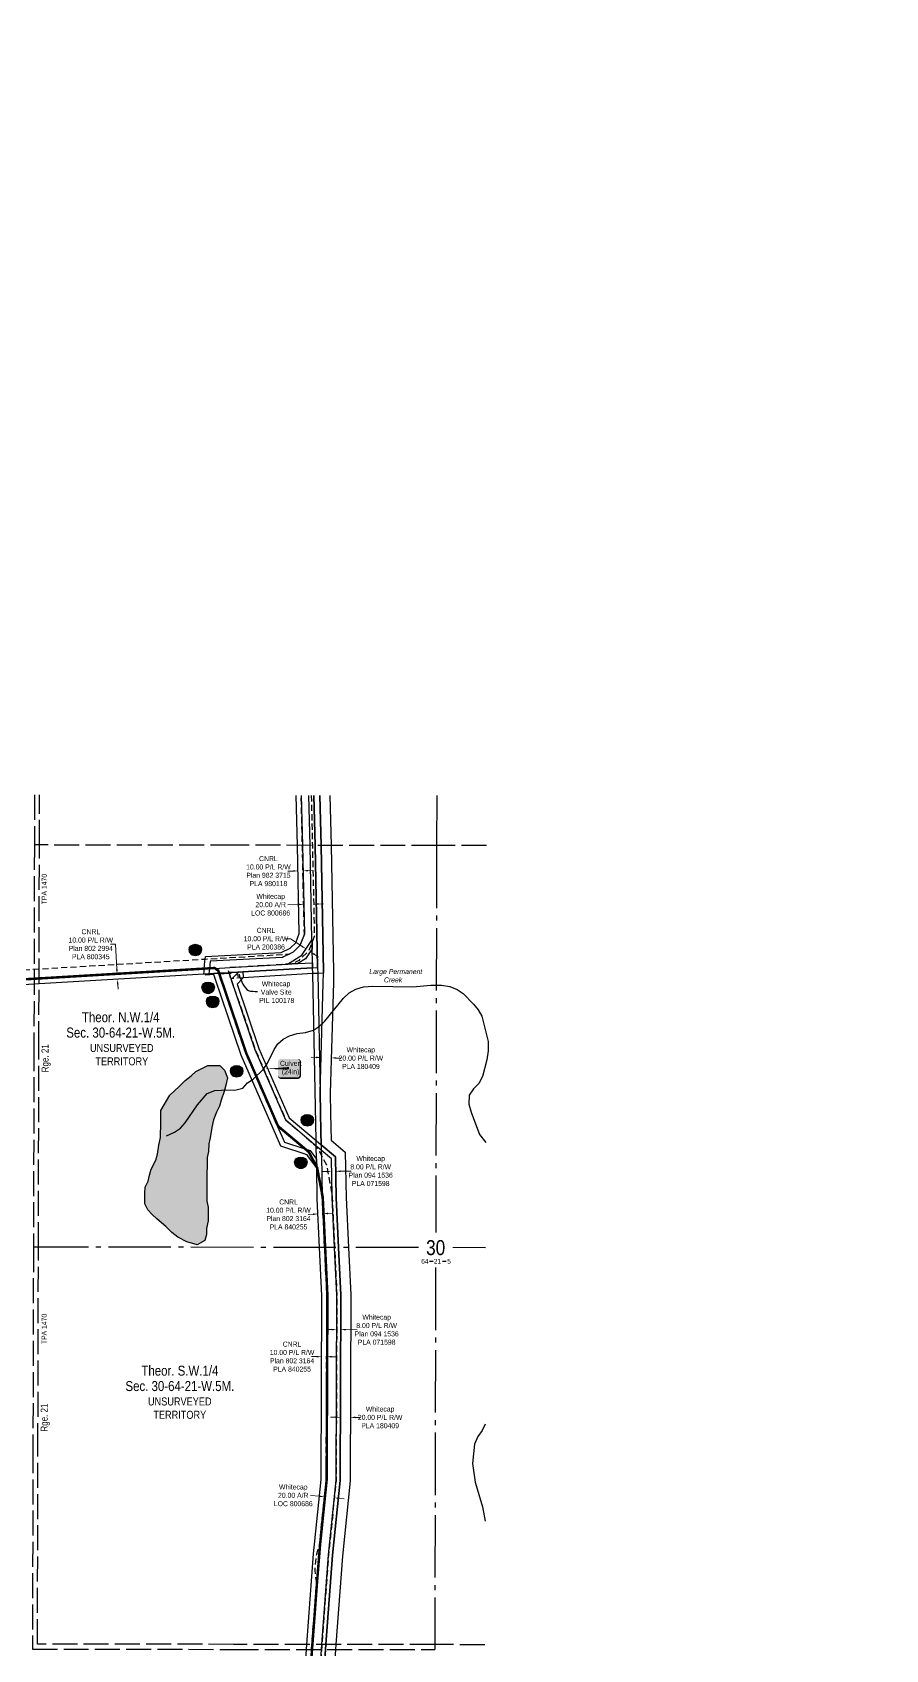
# Model space of a CAD drawing. Extents: x 479172 to 490274, y 6044075 to 6051612.
# Drawn here: x 488565 to 490272, y 6045830 to 6049065 of the extents above; entities that cross this region are included whole.
import ezdxf
from ezdxf.enums import TextEntityAlignment as Align

# ---------------------------------------------------------------- set-up
doc = ezdxf.new("R2010")
doc.units = 0
doc.header["$LTSCALE"] = 5
doc.header["$PDSIZE"] = 0.5
for name, pattern in [('foc-ACCESSROAD', [3.75, 2.5, -1.25]), ('foc-QUARTERLINE', [33, 25, -3, 2, -3]), ('foc-UNSURVEYED', [12.5, 10, -2.5])]:
    doc.linetypes.add(name, pattern=pattern)
doc.layers.get('Defpoints').update_dxf_attribs({"color": 9})
for name, color, linetype in [('10', 1, 'Continuous'), ('9', 3, 'Continuous'), ('C-AR', 13, 'foc-ACCESSROAD'), ('C-RW', 13, 'Continuous'), ('C-SYMBOL', 7, 'Continuous'), ('C-WS', 13, 'foc-ACCESSROAD'), ('D-TXT', 6, 'Continuous'), ('F-RW', 190, 'Continuous'), ('L-QSEC', 8, 'foc-QUARTERLINE'), ('L-SECLBL', 7, 'Continuous'), ('L-UNS-T', 3, 'Continuous'), ('L-USEC', 7, 'foc-UNSURVEYED'), ('P-CROSSINGS', 250, 'Continuous'), ('P-PROPOSED', 10, 'Continuous'), ('T-CREEK', 160, 'Continuous'), ('T-WATER', 160, 'Continuous'), ('T-WATER-H', 133, 'Continuous'), ('T-WATER-T', 170, 'Continuous')]:
    doc.layers.add(name, color=color, linetype=linetype)
for name, color, linetype, lineweight in [('AS-GENERAL', 48, 'Continuous', 18), ('C-AR-T', 13, 'Continuous', 9), ('C-RW-T', 13, 'Continuous', 9), ('C-WS-T', 13, 'Continuous', 9), ('F-RW-T', 190, 'Continuous', 9)]:
    doc.layers.add(name, color=color, linetype=linetype, lineweight=lineweight)
doc.layers.add('AS-TRAPPER-T', color=7, linetype='Continuous', true_color=0xc26100)
doc.styles.add('175L', font='ARIALN.TTF', dxfattribs={"height": 20})
doc.styles.add('80', font='ARIALN.TTF', dxfattribs={"height": 10})
doc.styles.add('80CG', font='ARIALN.TTF', dxfattribs={"height": 10})
doc.styles.add('80L', font='ARIALN.TTF', dxfattribs={"height": 10})
doc.styles.add('Crossing', font='ARIALN.TTF', dxfattribs={"height": 10})
doc.styles.add('foc-LtypeFont', font='ARIALN.TTF', dxfattribs={"height": 7.35})
doc.styles.add('SIMPLEX', font='ARIALN.TTF')
doc.linetypes.add('foc-TOPO-flowdirection-NOLINE', pattern='A,0,[">",foc-LtypeFont,S=0.3,R=0,X=0,Y=-0.945],-20,[">",foc-LtypeFont,S=0.3,R=0,X=0,Y=-0.945],0', length=20)
doc.dimstyles.new('Compass 5 000', dxfattribs={"dimscale": 5, "dimtxt": 9, "dimasz": 2, "dimexe": 0.2, "dimexo": 0.0625, "dimgap": 0.5, "dimtad": 0, "dimtih": 1, "dimtoh": 1, "dimzin": 0, "dimdsep": 46, "dimtxsty": '80CG', "dimcen": 0.1, "dimse1": 1, "dimse2": 1, "dimclrd": 256, "dimclrt": 256, "dimaunit": 1, "dimadec": 4, "dimazin": 0, "dimtfac": 0.06, "dimtofl": 0, "dimtmove": 0, "dimatfit": 1, "dimfxl": 0.2, "dimtolj": 1, "dimtzin": 0, "dimlwd": -1, "dimarcsym": 0})

# ---------------------------------------------------------------- blocks, each defined once
blk = doc.blocks.new('*U427')
h = blk.add_hatch(color=254)
edge = h.paths.add_edge_path()
edge.add_line((-16.5, -20), (16.5, -20))
edge.add_arc((16.5, -14), 6, 270, 360)
edge.add_line((22.5, -14), (22.5, 12.5))
edge.add_arc((16.5, 12.5), 6, 0, 90)
edge.add_line((16.5, 18.5), (-16.5, 18.5))
edge.add_arc((-16.5, 12.5), 6, 90, 180)
edge.add_line((-22.5, 12.5), (-22.5, -14))
edge.add_arc((-16.5, -14), 6, 180, 270)
at = {"color": 160, "flags": 128}
blk.add_lwpolyline([(-16.5, -20, 3, 3, 0), (16.5, -20, 3, 3, 0.414214), (22.5, -14, 3, 3, 0), (22.5, 12.5, 3, 0, 0.414214), (16.5, 18.5, 0, 0, 0), (-16.5, 18.5, 0, 0, 0.414214), (-22.5, 12.5, 0, 0, 0), (-22.5, -14, 0, 3, 0.414214)], format="xyseb", close=True, dxfattribs=at)
at = {"color": 160, "style": '80'}
blk.add_attdef('ENTER_TEXT_001', (-26.8, -4.9), '', height=10, dxfattribs=at)
blk = doc.blocks.new('xing2')
h = blk.add_hatch(color=50)
h.dxf.hatch_style = 1
edge = h.paths.add_edge_path()
edge.add_ellipse((0, 0), major_axis=(-12.5, 0), ratio=0.816297, start_angle=0, end_angle=360)
h = blk.add_hatch(color=250)
h.dxf.hatch_style = 1
edge = h.paths.add_edge_path()
edge.add_ellipse((0, -2), major_axis=(-12.5, 0), ratio=0.816297, start_angle=0, end_angle=180)
edge.add_line((12.5, -2), (12.5, 0))
edge.add_ellipse((0, 0), major_axis=(-12.5, 0), ratio=0.816297, start_angle=0, end_angle=180, ccw=False)
edge.add_line((-12.5, 0), (-12.5, -2))
at = {"color": 250}
blk.add_ellipse((0, 0), major_axis=(-12.5, 0), ratio=0.816297, dxfattribs=at)
blk.add_ellipse((0, -2), major_axis=(-12.5, 0), ratio=0.816297, start_param=0, end_param=3.141593, dxfattribs=at)
at = {"color": 250, "style": 'Crossing'}
blk.add_attdef('CROSSING', text='', height=9, dxfattribs=at).set_placement((0.1, 0), align=Align.MIDDLE_CENTER)
at = {"color": 250, "style": 'Crossing', "flags": 1}
for tag, p in [('DESCRIPTION', (0.1, -25.8)), ('OWNER', (0.1, -12.5)), ('LOCATION', (0.1, -39.3)), ('DWG_REF', (0.1, -52.8))]:
    blk.add_attdef(tag, text='', height=9, dxfattribs=at).set_placement(p, align=Align.MIDDLE_CENTER)
blk = doc.blocks.new('L-SECLBL')
at = {"layer": '9', "color": 7}
for p, q in [((-5.1, -27.8), (-12.3, -27.8)), ((20.7, -27.8), (13.5, -27.8))]:
    blk.add_line(p, q, dxfattribs=at)
at = {"layer": '10', "color": 2, "style": 'SIMPLEX'}
blk.add_attdef('SEC', text='', height=30, dxfattribs=at).set_placement((0, 0), align=Align.MIDDLE)
at = {"layer": '10', "color": 5, "style": '80L'}
blk.add_attdef('TWP', text='', height=9.5, dxfattribs=at).set_placement((-14.4, -27.4), align=Align.MIDDLE_RIGHT)
blk.add_attdef('RGE', text='', height=9.5, dxfattribs=at).set_placement((3.6, -27.4), align=Align.MIDDLE_CENTER)
blk.add_attdef('MER', text='', height=9.5, dxfattribs=at).set_placement((23.2, -27.4), align=Align.MIDDLE_LEFT)
blk = doc.blocks.new('*D445')
at = {"layer": 'C-AR-T', "transparency": 16777216}
for p, q in [((489098, 6047320.3), (489076.3, 6047319.9)), ((489138, 6047321.2), (489148, 6047321.4))]:
    blk.add_line(p, q, dxfattribs=at)
for points in [[(489098, 6047322), (489098.1, 6047318.7), (489108, 6047320.6)], [(489138, 6047322.9), (489138.1, 6047319.6), (489128, 6047321)]]:
    blk.add_solid(points, dxfattribs=at)
at = {"layer": 'Defpoints', "color": 0, "transparency": 16777216}
for p in [(489107.6, 6047338.4), (489127.6, 6047338.8), (489128, 6047321)]:
    blk.add_point(p, dxfattribs=at)
at = {"layer": 'C-AR-T', "transparency": 16777216, "insert": (489042, 6047319.9), "char_height": 10, "attachment_point": 5, "style": '80CG'}
blk.add_mtext('\\A1;Whitecap\\P20.00 A/R\\PLOC 800686', dxfattribs=at)
blk = doc.blocks.new('*D446')
at = {"layer": 'C-AR-T', "transparency": 16777216}
for p, q in [((489139.6, 6046136.7), (489121.5, 6046138.6)), ((489179.3, 6046132.7), (489189.3, 6046131.7))]:
    blk.add_line(p, q, dxfattribs=at)
for points in [[(489139.8, 6046138.4), (489139.4, 6046135.1), (489149.6, 6046135.7)], [(489179.5, 6046134.3), (489179.1, 6046131), (489169.4, 6046133.7)]]:
    blk.add_solid(points, dxfattribs=at)
at = {"layer": 'Defpoints', "color": 0, "transparency": 16777216}
for p in [(489149.6, 6046135.7), (489146.9, 6046109.2), (489166.7, 6046107.2)]:
    blk.add_point(p, dxfattribs=at)
at = {"layer": 'C-AR-T', "transparency": 16777216, "insert": (489087.2, 6046138.6), "char_height": 10, "attachment_point": 5, "style": '80CG'}
blk.add_mtext('\\A1;Whitecap\\P20.00 A/R\\PLOC 800686', dxfattribs=at)
blk = doc.blocks.new('*D457')
at = {"layer": 'C-RW-T', "transparency": 16777216}
for p, q in [((489154.1, 6046786.2), (489144.1, 6046786)), ((489182, 6046786.8), (489203.3, 6046787.3))]:
    blk.add_line(p, q, dxfattribs=at)
for points in [[(489154, 6046787.9), (489154.1, 6046784.6), (489164.1, 6046786.4)], [(489182, 6046788.5), (489182.1, 6046785.1), (489172, 6046786.6)]]:
    blk.add_solid(points, dxfattribs=at)
at = {"layer": 'Defpoints', "color": 0, "transparency": 16777216}
for p in [(489164, 6046788.9), (489172, 6046789.1), (489172, 6046786.6)]:
    blk.add_point(p, dxfattribs=at)
at = {"layer": 'C-RW-T', "transparency": 16777216, "insert": (489242.1, 6046787.3), "char_height": 10, "attachment_point": 5, "style": '80CG'}
blk.add_mtext('\\A1;Whitecap\\P8.00 P/L R/W\\PPlan 094 1536\\PPLA 071598', dxfattribs=at)
blk = doc.blocks.new('*D458')
at = {"layer": 'C-RW-T', "transparency": 16777216}
for p, q in [((489164.1, 6046470.1), (489154.1, 6046470.2)), ((489192.1, 6046470), (489215.3, 6046469.9))]:
    blk.add_line(p, q, dxfattribs=at)
for points in [[(489164.1, 6046471.8), (489164.1, 6046468.5), (489174.1, 6046470.1)], [(489192.1, 6046471.7), (489192.1, 6046468.4), (489182.1, 6046470.1)]]:
    blk.add_solid(points, dxfattribs=at)
at = {"layer": 'Defpoints', "color": 0, "transparency": 16777216}
for p in [(489174.1, 6046471.5), (489182.1, 6046471.4), (489182.1, 6046470.1)]:
    blk.add_point(p, dxfattribs=at)
at = {"layer": 'C-RW-T', "transparency": 16777216, "insert": (489254, 6046469.9), "char_height": 10, "attachment_point": 5, "style": '80CG'}
blk.add_mtext('\\A1;Whitecap\\P8.00 P/L R/W\\PPlan 094 1536\\PPLA 071598', dxfattribs=at)
blk = doc.blocks.new('*D460')
at = {"layer": 'C-RW-T', "transparency": 16777216}
for p, q in [((489133, 6047014.5), (489123, 6047014.8)), ((489173, 6047013.3), (489183, 6047013))]:
    blk.add_line(p, q, dxfattribs=at)
for points in [[(489133, 6047016.2), (489132.9, 6047012.8), (489143, 6047014.2)], [(489173, 6047015), (489172.9, 6047011.7), (489163, 6047013.6)]]:
    blk.add_solid(points, dxfattribs=at)
at = {"layer": 'Defpoints', "color": 0, "transparency": 16777216}
for p in [(489143.4, 6047027.8), (489163, 6047013.6), (489163.4, 6047027.2)]:
    blk.add_point(p, dxfattribs=at)
at = {"layer": 'C-RW-T', "transparency": 16777216, "insert": (489222.5, 6047013), "char_height": 10, "attachment_point": 5, "style": '80CG'}
blk.add_mtext('\\A1;Whitecap\\P20.00 P/L R/W\\PPLA 180409', dxfattribs=at)
blk = doc.blocks.new('*D461')
at = {"layer": 'C-RW-T', "transparency": 16777216}
for p, q in [((489171.4, 6046294.7), (489161.4, 6046294.8)), ((489211.4, 6046294.6), (489221.4, 6046294.5))]:
    blk.add_line(p, q, dxfattribs=at)
for points in [[(489171.4, 6046296.4), (489171.4, 6046293.1), (489181.4, 6046294.7)], [(489211.4, 6046296.2), (489211.4, 6046292.9), (489201.4, 6046294.6)]]:
    blk.add_solid(points, dxfattribs=at)
at = {"layer": 'Defpoints', "color": 0, "transparency": 16777216}
for p in [(489181.4, 6046296.1), (489201.4, 6046296), (489201.4, 6046294.6)]:
    blk.add_point(p, dxfattribs=at)
at = {"layer": 'C-RW-T', "transparency": 16777216, "insert": (489261, 6046294.5), "char_height": 10, "attachment_point": 5, "style": '80CG'}
blk.add_mtext('\\A1;Whitecap\\P20.00 P/L R/W\\PPLA 180409', dxfattribs=at)
blk = doc.blocks.new('*D470')
at = {"layer": 'Defpoints', "color": 0, "transparency": 16777216}
for p in [(488734.8, 6047180.7), (488734.9, 6047180.7), (488735.4, 6047170.7)]:
    blk.add_point(p, dxfattribs=at)
at = {"layer": 'F-RW-T', "transparency": 16777216}
for p, q in [((488731.3, 6047240.8), (488721.3, 6047240.8)), ((488734.3, 6047190.7), (488731.3, 6047240.8)), ((488736.1, 6047160.7), (488736.7, 6047150.8))]:
    blk.add_line(p, q, dxfattribs=at)
for points in [[(488735.9, 6047190.8), (488732.6, 6047190.6), (488734.9, 6047180.7)], [(488737.7, 6047160.8), (488734.4, 6047160.6), (488735.5, 6047170.7)]]:
    blk.add_solid(points, dxfattribs=at)
at = {"layer": 'F-RW-T', "transparency": 16777216, "insert": (488682.2, 6047240.8), "char_height": 10, "attachment_point": 5, "style": '80CG'}
blk.add_mtext('\\A1;CNRL\\P10.00 P/L R/W\\PPlan 802 2994\\PPLA 800345', dxfattribs=at)
blk = doc.blocks.new('*D472')
at = {"layer": 'Defpoints', "color": 0, "transparency": 16777216}
for p in [(489096.5, 6047387.6), (489096.5, 6047387.5), (489106.5, 6047387.8)]:
    blk.add_point(p, dxfattribs=at)
at = {"layer": 'F-RW-T', "transparency": 16777216}
for p, q in [((489086.5, 6047387.3), (489076.5, 6047387)), ((489116.5, 6047387.9), (489126.5, 6047388.2))]:
    blk.add_line(p, q, dxfattribs=at)
for points in [[(489086.5, 6047388.9), (489086.6, 6047385.6), (489096.5, 6047387.5)], [(489116.5, 6047389.6), (489116.6, 6047386.3), (489106.5, 6047387.7)]]:
    blk.add_solid(points, dxfattribs=at)
at = {"layer": 'F-RW-T', "transparency": 16777216, "insert": (489037.5, 6047387), "char_height": 10, "attachment_point": 5, "style": '80CG'}
blk.add_mtext('\\A1;CNRL\\P10.00 P/L R/W\\PPlan 982 3715\\PPLA 980118', dxfattribs=at)
blk = doc.blocks.new('*D473')
at = {"layer": 'Defpoints', "color": 0, "transparency": 16777216}
for p in [(489136.7, 6046701.4), (489136.8, 6046700.8), (489146.7, 6046701.2)]:
    blk.add_point(p, dxfattribs=at)
at = {"layer": 'F-RW-T', "transparency": 16777216}
for p, q in [((489126.7, 6046700.9), (489116.8, 6046700.4)), ((489156.7, 6046702.3), (489166.7, 6046702.8))]:
    blk.add_line(p, q, dxfattribs=at)
for points in [[(489126.7, 6046702.6), (489126.8, 6046699.2), (489136.7, 6046701.4)], [(489156.6, 6046704), (489156.8, 6046700.7), (489146.7, 6046701.9)]]:
    blk.add_solid(points, dxfattribs=at)
at = {"layer": 'F-RW-T', "transparency": 16777216, "insert": (489077.7, 6046700.4), "char_height": 10, "attachment_point": 5, "style": '80CG'}
blk.add_mtext('\\A1;CNRL\\P10.00 P/L R/W\\PPlan 802 3164\\PPLA 840255', dxfattribs=at)
blk = doc.blocks.new('*D474')
at = {"layer": 'Defpoints', "color": 0, "transparency": 16777216}
for p in [(489113.2, 6047231.9), (489121.1, 6047225.8), (489121.5, 6047226.4)]:
    blk.add_point(p, dxfattribs=at)
at = {"layer": 'F-RW-T', "transparency": 16777216}
for p, q in [((489081.8, 6047251.9), (489071.8, 6047251.9)), ((489104.5, 6047236.9), (489081.8, 6047251.9)), ((489129.5, 6047220.3), (489137.8, 6047214.8))]:
    blk.add_line(p, q, dxfattribs=at)
for points in [[(489105.4, 6047238.3), (489103.6, 6047235.5), (489112.8, 6047231.4)], [(489130.4, 6047221.7), (489128.6, 6047218.9), (489121.1, 6047225.8)]]:
    blk.add_solid(points, dxfattribs=at)
at = {"layer": 'F-RW-T', "transparency": 16777216, "insert": (489032.7, 6047251.9), "char_height": 10, "attachment_point": 5, "style": '80CG'}
blk.add_mtext('\\A1;CNRL\\P10.00 P/L R/W\\PPLA 200386', dxfattribs=at)
blk = doc.blocks.new('*D475')
at = {"layer": 'Defpoints', "color": 0, "transparency": 16777216}
for p in [(489143.9, 6046415.9), (489144, 6046425.4), (489154, 6046425.4)]:
    blk.add_point(p, dxfattribs=at)
at = {"layer": 'F-RW-T', "transparency": 16777216}
for p, q in [((489133.9, 6046416), (489123.9, 6046416)), ((489164, 6046415.9), (489174, 6046415.8))]:
    blk.add_line(p, q, dxfattribs=at)
for points in [[(489133.9, 6046417.6), (489133.9, 6046414.3), (489143.9, 6046415.9)], [(489164, 6046417.5), (489164, 6046414.2), (489154, 6046415.9)]]:
    blk.add_solid(points, dxfattribs=at)
at = {"layer": 'F-RW-T', "transparency": 16777216, "insert": (489084.8, 6046416), "char_height": 10, "attachment_point": 5, "style": '80CG'}
blk.add_mtext('\\A1;CNRL\\P10.00 P/L R/W\\PPlan 802 3164\\PPLA 840255', dxfattribs=at)

msp = doc.modelspace()

# ---------------------------------------------------------------- hatches: boundary and pattern name
at = {"layer": 'T-WATER-H'}
h = msp.add_hatch(color=256, dxfattribs=at)
h.dxf.hatch_style = 1
h.paths.add_polyline_path([(488895.13, 6046639.454), (488874.08, 6046645.66), (488856.074, 6046654.857), (488844.096, 6046664.009), (488832.146, 6046676.177), (488814.193, 6046691.411), (488805.23, 6046700.537), (488796.268, 6046709.662), (488790.346, 6046721.782), (488790.536, 6046742.906), (488790.644, 6046754.977), (488796.783, 6046766.997), (488799.904, 6046779.044), (488803.027, 6046791.091), (488812.234, 6046809.123), (488815.357, 6046821.17), (488818.534, 6046839.252), (488821.684, 6046854.315), (488821.955, 6046884.493), (488822.063, 6046896.564), (488822.171, 6046908.633), (488840.53, 6046938.664), (488849.655, 6046947.644), (488858.78, 6046956.624), (488870.949, 6046968.599), (488883.089, 6046977.553), (488892.213, 6046986.535), (488904.326, 6046992.471), (488916.44, 6046998.41), (488928.497, 6046998.313), (488940.557, 6046998.217), (488949.52, 6046989.089), (488955.414, 6046973.953), (488952.263, 6046958.889), (488948.948, 6046946.276), (488942.948, 6046928.785), (488939.825, 6046916.738), (488933.688, 6046904.716), (488927.524, 6046889.677), (488924.374, 6046874.613), (488921.17, 6046853.513), (488918.047, 6046841.468), (488917.911, 6046826.379), (488914.787, 6046814.332), (488914.653, 6046799.244), (488914.49, 6046781.138), (488914.3, 6046760.015), (488914.112, 6046738.891), (488914.003, 6046726.82), (488916.91, 6046714.724), (488916.801, 6046702.653), (488916.667, 6046687.567), (488913.516, 6046672.502), (488913.407, 6046660.431), (488910.284, 6046648.385)])

# ---------------------------------------------------------------- linework, layer by layer
at = {"layer": 'AS-GENERAL', "const_width": 1.999, "flags": 128}
msp.add_lwpolyline([(489027.883, 6046991.235), (489012.541, 6046976.024)], dxfattribs=at)
at = {"layer": 'C-AR', "flags": 128}
for points in [[(484383.801, 6046948.842), (484483.818, 6046953.75), (484722.94, 6046965.485), (485288.896, 6047002.038), (485319.061, 6047003.985), (485461.102, 6047013.101), (485479.275, 6047014.333), (485503.892, 6047015.922), (485526.216, 6047017.364), (485538.424, 6047018.153), (485393.445, 6047197.812), (485319.964, 6047288.878), (485289.922, 6047326.108), (485188.912, 6047451.281), (485175.43, 6047467.987), (485160.552, 6047486.421), (484564.722, 6048224.807), (484538.192, 6048257.686), (484488.393, 6048319.406), (484293.591, 6048560.84), (484124.44, 6048626.273), (483805.441, 6049064.592), (483830.247, 6049064.5), (484137.149, 6048642.803), (484305.798, 6048577.565), (484488.5, 6048351.128), (484563.969, 6048257.59), (484580.288, 6048237.368), (485214.689, 6047451.189), (485290.023, 6047357.836), (485320.064, 6047320.606), (485562.854, 6047019.731), (485592.865, 6047021.67), (485633.096, 6047024.268), (485652.802, 6047025.541), (485792.412, 6047033.486), (486113.962, 6047051.8), (486339.733, 6047064.655), (486415.702, 6047069.287), (486435.701, 6047070.433), (486450.701, 6047071.292), (486918.893, 6047098.14), (486949.057, 6047099.87), (487398.72, 6047125.654), (487743.806, 6047144.554), (487984.336, 6047157.727), (488332.681, 6047176.804), (488547.351, 6047189.579), (488548.588, 6047189.653), (488578.752, 6047191.448), (488911, 6047211.216), (489079.281, 6047221.237), (489086.679, 6047225.016), (489100.561, 6047238.122), (489109.341, 6047260.874), (489105.399, 6047438.598), (489103.18, 6047538.617)], [(489123.19, 6047538.589), (489125.409, 6047438.57), (489129.428, 6047257.36), (489124.74, 6047245.211), (489117.589, 6047226.69), (489098.33, 6047208.505), (489084.65, 6047201.515), (489075.665, 6047200.975), (488960.366, 6047194.045), (488956.949, 6047188.75), (488958.63, 6047183.982), (488959.329, 6047181.977), (488961.906, 6047174.182), (488962.58, 6047172.215), (488963.055, 6047170.806), (489011.174, 6047029.536), (489072.542, 6046888.868), (489133.297, 6046837.182), (489143.51, 6046818.197), (489153.455, 6046799.785), (489164.958, 6046738.002), (489165.157, 6046733.362), (489169.853, 6046634.358), (489174.376, 6046539.023), (489172.938, 6046168.852), (489157.763, 6046019.608), (489144.439, 6045840.363), (489142.197, 6045810.207), (489121.488, 6045531.632), (489120.63, 6045511.44), (489125.21, 6045483.238), (489123.722, 6045453.512), (489116.999, 6045425.919), (489099.173, 6045006.125), (489094.528, 6044896.751), (489094.064, 6044885.823), (489098.332, 6044875.806), (489106.668, 6044868.592), (489213.696, 6044775.966), (489367.388, 6044565.102), (489465.945, 6044429.879), (489487.8, 6044399.895), (489511.238, 6044367.739), (489517.765, 6044358.785), (489529.052, 6044352.209), (489543.881, 6044343.571), (489545.131, 6044342.842), (489546.535, 6044342.025), (489560.759, 6044340.376), (489573.535, 6044338.894), (489706.039, 6044323.54), (489735.544, 6044320.12), (489830.688, 6044309.098), (489836.645, 6044308.407), (489859.668, 6044305.74), (489860.243, 6044305.822), (489894.797, 6044311.139), (489895.789, 6044311.302), (489965.616, 6044341.937), (489974.917, 6044346.018), (490172.187, 6044432.573), (490202.374, 6044445.817), (490272.278, 6044476.485)], [(490272.233, 6044454.778), (490202.329, 6044424.141), (490172.142, 6044410.911), (489881.273, 6044283.419), (489834.317, 6044288.807), (489828.359, 6044289.491), (489550.007, 6044321.438), (489540.058, 6044322.581), (489539.631, 6044322.776), (489538.212, 6044323.655), (489535.126, 6044325.453), (489529.34, 6044328.824), (489503.917, 6044343.636), (489503.349, 6044344.416), (489490.852, 6044361.564), (489367.311, 6044531.1), (489199.589, 6044761.263), (489082.03, 6044863.593), (489073.944, 6044881.924), (489074.417, 6044893.046), (489079.177, 6045006.153), (489101.566, 6045532.335), (489122.24, 6045810.234), (489124.484, 6045840.389), (489133.847, 6045966.247), (489130.85, 6045988.351), (489133.339, 6046018.105), (489139.796, 6046039.484), (489152.99, 6046169.486), (489154.51, 6046538.17), (489149.928, 6046634.385), (489145.267, 6046732.276), (489145.149, 6046734.937), (489134.306, 6046792.903), (489134.014, 6046793.455), (489117.465, 6046824.763), (489108.777, 6046832.047), (489055.893, 6046876.384), (488992.368, 6047022.33), (488941.203, 6047172.99), (488938.574, 6047180.809), (488937.909, 6047182.772), (488936.306, 6047187.495), (488929.524, 6047192.286), (488919.296, 6047191.677), (488909.207, 6047191.076), (488578.704, 6047171.407), (488548.54, 6047169.611), (488333.822, 6047156.834), (487985.43, 6047137.752), (487965.457, 6047136.657), (487743.753, 6047124.517), (487399.84, 6047105.683), (486949.001, 6047079.83), (486918.837, 6047078.101), (486450.757, 6047051.191), (486435.757, 6047050.324), (486340.901, 6047044.937), (486113.902, 6047031.945), (485654.02, 6047005.575), (485553.797, 6046999.101), (485541.59, 6046998.313), (485519.266, 6046996.871), (485494.64, 6046995.28), (485476.402, 6046994.097), (485318.998, 6046983.937), (485288.832, 6046981.988), (484776.305, 6046948.885), (484761.333, 6046947.918), (484724.075, 6046945.514), (484483.751, 6046933.719), (484383.735, 6046928.811)]]:
    msp.add_lwpolyline(points, dxfattribs=at)
at = {"layer": 'C-RW'}
for points in [[(489142.197, 6045810.207), (489144.439, 6045840.363), (489157.763, 6046019.608), (489172.938, 6046168.852), (489174.376, 6046539.023), (489169.853, 6046634.358), (489165.157, 6046733.362), (489164.958, 6046738.002), (489163.522, 6046811.781), (489143.285, 6046828.92), (489133.237, 6046837.234), (489072.542, 6046888.868), (489011.174, 6047029.536), (488963.055, 6047170.806), (488964.573, 6047172.333), (488966.692, 6047174.467), (488977.344, 6047185.119), (488986.37, 6047185.656), (489125.8, 6047193.958), (489135.789, 6047194.364), (489130.726, 6047438.563), (489128.651, 6047538.582)], [(489140.658, 6047538.565), (489142.732, 6047438.548), (489147.976, 6047185.552), (489148.005, 6047183.253), (489136.031, 6047182.579), (489126.045, 6047182.015), (488986.993, 6047173.668), (488974.678, 6047161.272), (489018.638, 6047032.42), (489079.134, 6046893.758), (489132.892, 6046848.199), (489143.066, 6046839.583), (489171.439, 6046815.556), (489173.149, 6046733.635), (489177.862, 6046634.347), (489182.38, 6046539.169), (489180.931, 6046168.435), (489165.728, 6046018.895), (489152.456, 6045840.352), (489150.215, 6045810.196)], [(489150.215, 6045810.196), (489152.456, 6045840.352), (489165.728, 6046018.895), (489180.931, 6046168.435), (489182.38, 6046539.169), (489177.862, 6046634.347), (489173.149, 6046733.635), (489171.439, 6046815.556), (489143.066, 6046839.583), (489142.519, 6046866.257), (489140.931, 6046943.661), (489147.325, 6047163.18), (489147.979, 6047183.251), (489147.976, 6047185.552), (489142.732, 6047438.548), (489140.658, 6047538.565)], [(489160.666, 6047538.538), (489162.74, 6047438.521), (489167.98, 6047185.74), (489167.356, 6047164.303), (489160.912, 6046943.057), (489161.778, 6046901.339), (489162.864, 6046849.029), (489191.25, 6046824.993), (489193.142, 6046734.318), (489197.889, 6046634.319), (489202.386, 6046539.605), (489200.931, 6046167.382), (489185.656, 6046017.141), (489172.513, 6045840.325), (489170.271, 6045810.169)]]:
    msp.add_lwpolyline(points, dxfattribs=at)
at = {"layer": 'C-WS'}
msp.add_lwpolyline([(488964.573, 6047172.333), (488962.573, 6047172.215), (488961.9, 6047174.182), (488959.328, 6047181.976), (488958.641, 6047183.985), (488961.778, 6047184.192), (488962.13, 6047184.214), (488976.404, 6047185.063), (488977.368, 6047185.121), (488986.472, 6047185.662), (488986.872, 6047175.668), (488986.993, 6047173.668), (488964.573, 6047172.333)], close=True, dxfattribs=at)
at = {"layer": 'F-RW'}
for points in [[(489103.18, 6047538.617), (489105.399, 6047438.598), (489109.341, 6047260.874), (489100.561, 6047238.122), (489086.679, 6047225.016), (489079.281, 6047221.237), (489067.8, 6047215.373), (489065.343, 6047214.117), (488920.638, 6047206.747), (488919.296, 6047191.677), (488918.889, 6047187.112), (488918.399, 6047181.612), (488912.241, 6047181.245), (488908.313, 6047181.011), (488908.806, 6047186.554), (488909.207, 6047191.076), (488910.597, 6047206.7), (488911, 6047211.216), (488911.453, 6047216.287), (489062.699, 6047223.991), (489080.858, 6047233.265), (489092.052, 6047243.834), (489099.306, 6047262.628), (489095.402, 6047438.611), (489093.183, 6047538.63)], [(489112.218, 6045810.248), (489114.461, 6045840.403), (489127.959, 6046021.84), (489142.997, 6046170.014), (489144.514, 6046537.95), (489139.92, 6046634.399), (489135.276, 6046731.927), (489134.014, 6046793.455), (489133.656, 6046810.9), (489133.176, 6046837.285), (489132.892, 6046848.199), (489126.045, 6047182.015), (489125.8, 6047193.957), (489125.593, 6047203.954), (489125.02, 6047231.699), (489124.738, 6047245.208), (489124.656, 6047249.17), (489120.729, 6047438.576), (489118.655, 6047538.596)], [(489128.651, 6047538.582), (489130.726, 6047438.563), (489135.79, 6047194.296), (489136.03, 6047182.579), (489140.931, 6046943.661), (489142.519, 6046866.257), (489143.066, 6046839.583), (489143.285, 6046828.92), (489143.506, 6046818.197), (489145.192, 6046734.94), (489145.267, 6046732.276), (489149.928, 6046634.385), (489154.51, 6046538.17), (489152.99, 6046169.486), (489139.796, 6046039.484), (489137.918, 6046020.982), (489133.847, 6045966.247), (489124.484, 6045840.389), (489122.24, 6045810.234)], [(488548.54, 6047169.611), (488578.704, 6047171.407), (488909.207, 6047191.076), (488919.296, 6047191.677), (488929.524, 6047192.286), (488960.366, 6047194.051), (489075.665, 6047200.975), (489084.65, 6047201.514), (489096.602, 6047202.221), (489125.593, 6047203.954), (489125.8, 6047193.958), (488986.582, 6047185.668), (488977.476, 6047185.127), (488976.404, 6047185.062), (488962.13, 6047184.213), (488958.733, 6047184.002), (488957.506, 6047183.939), (488937.909, 6047182.772), (488937.087, 6047182.723), (488918.399, 6047181.612), (488912.241, 6047181.245), (488908.313, 6047181.011), (488578.679, 6047161.394), (488548.515, 6047159.599)]]:
    msp.add_lwpolyline(points, dxfattribs=at)
for points in [[(489084.65, 6047201.514), (489075.665, 6047200.975), (489104.519, 6047218.862), (489124.656, 6047249.17), (489124.741, 6047245.21), (489125.024, 6047231.7), (489111.639, 6047211.519), (489096.602, 6047202.221), (489084.65, 6047201.514)], [(488938.571, 6047180.805), (488941.163, 6047173.028), (488992.368, 6047022.33), (489055.899, 6046876.38), (489069.585, 6046844.979), (489108.091, 6046832.273), (489121.054, 6046827.996), (489133.656, 6046810.9), (489134.014, 6046793.454), (489117.536, 6046815.908), (489114.899, 6046819.502), (489062.203, 6046836.89), (489046.77, 6046872.404), (488983.046, 6047019.048), (488930.825, 6047172.332), (488928.323, 6047180.197), (488912.562, 6047179.258), (488912.241, 6047181.245), (488918.399, 6047181.612), (488937.087, 6047182.723), (488937.909, 6047182.772), (488957.506, 6047183.939), (488958.733, 6047184.002), (488962.13, 6047184.213), (488962.448, 6047182.232), (488959.384, 6047182.033), (488938.571, 6047180.805)]]:
    msp.add_lwpolyline(points, close=True, dxfattribs=at)
at = {"layer": 'L-QSEC'}
for p, q in [((489374.112, 6047538.246), (489373.884, 6047438.245)), ((489373.884, 6047438.245), (489372.126, 6046664.127)), ((489337.424, 6046634.121), (488567.355, 6046635.211)), ((489472.066, 6046633.931), (489406.722, 6046634.023)), ((489371.967, 6046594.127), (489370.231, 6045830.023))]:
    msp.add_line(p, q, dxfattribs=at)
at = {"layer": 'L-USEC'}
for p, q in [((488569.558, 6047539.347), (488569.314, 6047439.325)), ((488579.356, 6047439.333), (488579.6, 6047539.333)), ((488569.314, 6047439.325), (488568.335, 6047037.269)), ((488971.591, 6047438.795), (488569.314, 6047439.347)), ((488578.377, 6047037.279), (488579.356, 6047439.333)), ((489373.884, 6047438.245), (488971.591, 6047438.795)), ((489473.884, 6047438.096), (489373.884, 6047438.245)), ((488568.335, 6047037.269), (488567.355, 6046635.211)), ((488577.398, 6046635.217), (488578.377, 6047037.279)), ((488567.355, 6046635.211), (488566.374, 6046233.15)), ((488576.417, 6046233.16), (488577.398, 6046635.217)), ((488566.374, 6046233.15), (488565.393, 6045831.135)), ((488575.46, 6045841.164), (488576.417, 6046233.16)), ((488967.836, 6045840.621), (488575.46, 6045841.164)), ((489370.271, 6045840.064), (488967.836, 6045840.621)), ((489470.271, 6045839.917), (489370.271, 6045840.064)), ((488565.393, 6045831.135), (488967.792, 6045830.579)), ((488967.792, 6045830.579), (489370.231, 6045830.023))]:
    msp.add_line(p, q, dxfattribs=at)
at = {"layer": 'P-PROPOSED', "const_width": 4.997, "flags": 128}
msp.add_lwpolyline([(489102.563, 6045532.276), (489134.843, 6045966.169), (489140.791, 6046039.393), (489153.989, 6046169.434), (489155.51, 6046538.192), (489146.144, 6046735.055), (489134.968, 6046793.789), (489118.257, 6046825.403), (489056.716, 6046876.998), (488993.301, 6047022.691), (488942.15, 6047173.31), (488939.521, 6047181.128), (488938.855, 6047183.093), (488937.148, 6047188.124), (488929.815, 6047193.304), (488919.237, 6047192.675), (488909.148, 6047192.074), (488578.644, 6047172.405), (488548.48, 6047170.609)], dxfattribs=at)
at = {"layer": 'T-CREEK', "flags": 128}
for points in [[(488833.598, 6046857.941), (488849.798, 6046864.806), (488861.678, 6046872.927), (488871.149, 6046883.684), (488895.903, 6046919.975), (488915.088, 6046942.092), (488930.453, 6046948.115), (488943.789, 6046949.159), (488949.959, 6046949.641), (488970.077, 6046948.888), (488986.043, 6046952.872), (488995.878, 6046963.448), (489007.097, 6046970.728), (489027.305, 6046990.385), (489035.757, 6047002.822), (489048.931, 6047030.453), (489056.362, 6047041.869), (489067.279, 6047051.069), (489079.818, 6047057.928), (489095.065, 6047062.511), (489111.874, 6047064.634), (489127.48, 6047068.977), (489139.96, 6047077.098), (489150.272, 6047087.136), (489187.86, 6047133.163), (489198.955, 6047143.861), (489212.572, 6047151.261), (489227.76, 6047155.9), (489246.608, 6047157.123), (489326.165, 6047155.535), (489362.364, 6047158.819), (489383.68, 6047158.843), (489400.613, 6047156.222), (489414.789, 6047150.474), (489427.406, 6047142.385), (489447.787, 6047121.038), (489456.932, 6047109.584), (489464.39, 6047096.865), (489477.362, 6047046.633), (489476.906, 6047027.484), (489474.407, 6047009.592), (489466.041, 6046976.144), (489458.558, 6046962.269), (489447.763, 6046951.451), (489439.311, 6046938.655), (489438.675, 6046921.065), (489442.777, 6046904.921), (489459.943, 6046860.458), (489472.542, 6046844.605)], [(489471.268, 6046281.102), (489464.895, 6046268.081), (489456.2, 6046256.005), (489449.794, 6046241.228), (489446.001, 6046202.385), (489451.21, 6046165.052), (489465.802, 6046115.604), (489470.83, 6046087.005)]]:
    msp.add_lwpolyline(points, dxfattribs=at)
at = {"layer": 'T-CREEK', "linetype": 'foc-TOPO-flowdirection-NOLINE', "flags": 128}
for points in [[(488833.598, 6046857.941), (488849.798, 6046864.806), (488861.678, 6046872.927), (488871.149, 6046883.684), (488895.903, 6046919.975), (488915.088, 6046942.092), (488930.453, 6046948.115), (488943.789, 6046949.159), (488949.959, 6046949.641), (488970.077, 6046948.888), (488986.043, 6046952.872), (488995.878, 6046963.448), (489007.097, 6046970.728), (489027.305, 6046990.385), (489035.757, 6047002.822), (489048.931, 6047030.453), (489056.362, 6047041.869), (489067.279, 6047051.069), (489079.818, 6047057.928), (489095.065, 6047062.511), (489111.874, 6047064.634), (489127.48, 6047068.977), (489139.96, 6047077.098), (489150.272, 6047087.136), (489187.86, 6047133.163), (489198.955, 6047143.861), (489212.572, 6047151.261), (489227.76, 6047155.9), (489246.608, 6047157.123), (489326.165, 6047155.535), (489362.364, 6047158.819), (489383.68, 6047158.843), (489400.613, 6047156.222), (489414.789, 6047150.474), (489427.406, 6047142.385), (489447.787, 6047121.038), (489456.932, 6047109.584), (489464.39, 6047096.865), (489477.362, 6047046.633), (489476.906, 6047027.484), (489474.407, 6047009.592), (489466.041, 6046976.144), (489458.558, 6046962.269), (489447.763, 6046951.451), (489439.311, 6046938.655), (489438.675, 6046921.065), (489442.777, 6046904.921), (489459.943, 6046860.458), (489472.542, 6046844.605)], [(488833.598, 6046857.941), (488849.798, 6046864.806), (488861.678, 6046872.927), (488871.149, 6046883.684), (488895.903, 6046919.975), (488915.088, 6046942.092), (488930.453, 6046948.115), (488943.789, 6046949.159), (488949.959, 6046949.641), (488970.077, 6046948.888), (488986.043, 6046952.872), (488995.878, 6046963.448), (489007.097, 6046970.728), (489027.305, 6046990.385), (489035.757, 6047002.822), (489048.931, 6047030.453), (489056.362, 6047041.869), (489067.279, 6047051.069), (489079.818, 6047057.928), (489095.065, 6047062.511), (489111.874, 6047064.634), (489127.48, 6047068.977), (489139.96, 6047077.098), (489150.272, 6047087.136), (489187.86, 6047133.163), (489198.955, 6047143.861), (489212.572, 6047151.261), (489227.76, 6047155.9), (489246.608, 6047157.123), (489326.165, 6047155.535), (489362.364, 6047158.819), (489383.68, 6047158.843), (489400.613, 6047156.222), (489414.789, 6047150.474), (489427.406, 6047142.385), (489447.787, 6047121.038), (489456.932, 6047109.584), (489464.39, 6047096.865), (489477.362, 6047046.633), (489476.906, 6047027.484), (489474.407, 6047009.592), (489466.041, 6046976.144), (489458.558, 6046962.269), (489447.763, 6046951.451), (489439.311, 6046938.655), (489438.675, 6046921.065), (489442.777, 6046904.921), (489459.943, 6046860.458), (489472.542, 6046844.605)], [(489471.268, 6046281.102), (489464.895, 6046268.081), (489456.2, 6046256.005), (489449.794, 6046241.228), (489446.001, 6046202.385), (489451.21, 6046165.052), (489465.802, 6046115.604), (489470.83, 6046087.005)], [(489471.268, 6046281.102), (489464.895, 6046268.081), (489456.2, 6046256.005), (489449.794, 6046241.228), (489446.001, 6046202.385), (489451.21, 6046165.052), (489465.802, 6046115.604), (489470.83, 6046087.005)]]:
    msp.add_lwpolyline(points, dxfattribs=at)
at = {"layer": 'T-WATER'}
msp.add_lwpolyline([(488895.13, 6046639.454), (488874.08, 6046645.66), (488856.074, 6046654.857), (488844.096, 6046664.009), (488832.146, 6046676.177), (488814.193, 6046691.411), (488805.23, 6046700.537), (488796.268, 6046709.662), (488790.346, 6046721.782), (488790.536, 6046742.906), (488790.644, 6046754.977), (488796.783, 6046766.997), (488799.904, 6046779.044), (488803.027, 6046791.091), (488812.234, 6046809.123), (488815.357, 6046821.17), (488818.534, 6046839.252), (488821.684, 6046854.315), (488821.955, 6046884.493), (488822.063, 6046896.564), (488822.171, 6046908.633), (488840.53, 6046938.664), (488849.655, 6046947.644), (488858.78, 6046956.624), (488870.949, 6046968.599), (488883.089, 6046977.553), (488892.213, 6046986.535), (488904.326, 6046992.471), (488916.44, 6046998.41), (488928.497, 6046998.313), (488940.557, 6046998.217), (488949.52, 6046989.089), (488955.414, 6046973.953), (488952.263, 6046958.889), (488948.948, 6046946.276), (488942.948, 6046928.785), (488939.825, 6046916.738), (488933.688, 6046904.716), (488927.524, 6046889.677), (488924.374, 6046874.613), (488921.17, 6046853.513), (488918.047, 6046841.468), (488917.911, 6046826.379), (488914.787, 6046814.332), (488914.653, 6046799.244), (488914.49, 6046781.138), (488914.3, 6046760.015), (488914.112, 6046738.891), (488914.003, 6046726.82), (488916.91, 6046714.724), (488916.801, 6046702.653), (488916.667, 6046687.567), (488913.516, 6046672.502), (488913.407, 6046660.431), (488910.284, 6046648.385), (488895.13, 6046639.454)], close=True, dxfattribs=at)
at = {"layer": 'T-WATER-T', "color": 160, "flags": 128}
msp.add_lwpolyline([(489029.797, 6046991.439, 0, 4.989, 0), (489078.984, 6046992.843, 0, 0, 0)], format="xyseb", dxfattribs=at)

# ---------------------------------------------------------------- block references
ref = msp.add_blockref('*U427', (489078.984, 6046992.843), dxfattribs=dict(xscale=0.9973743020576019, yscale=0.9973743020576019, zscale=0.9973743020576019))
ref.add_attrib('ENTER_TEXT_001', 'Culvert', (489060.652, 6046997.63), dxfattribs={"color": 160, "height": 9.9737, "style": '80'})
ref.add_attrib('ENTER_TEXT_002', '(24in)', (489064.384, 6046980.837), dxfattribs={"color": 160, "height": 9.9737, "style": '80'})
at = {"layer": 'L-SECLBL', "color": 2}
msp.add_blockref('L-SECLBL', (489372.066, 6046634.127), dxfattribs=at).add_auto_attribs({'SEC': '30', 'TWP': '64', 'RGE': '21', 'MER': '5'})
at = {"layer": 'P-CROSSINGS', "xscale": 0.999476, "yscale": 0.999476, "zscale": 0.999476}
for p, values in [((488891.187, 6047230.565), {'CROSSING': 'X17'}), ((488916.82, 6047154.813), {'CROSSING': 'X16'}), ((488926.018, 6047126.803), {'CROSSING': 'X15'}), ((489102.417, 6046804.986), {'CROSSING': 'X12'})]:
    msp.add_blockref('xing2', p, dxfattribs=at).add_auto_attribs(values)
at = {"layer": 'P-CROSSINGS'}
for p, values in [((488974.053, 6046987.929), {'CROSSING': 'X14'}), ((489115.343, 6046889.922), {'CROSSING': 'X13'})]:
    msp.add_blockref('xing2', p, dxfattribs=at).add_auto_attribs(values)

# ---------------------------------------------------------------- texts
at = {"layer": 'AS-TRAPPER-T', "style": '80L'}
for p in [(488593.931, 6047320.719), (488593.723, 6046440.953)]:
    msp.add_text('TPA 1470', height=9.9941, rotation=89.795712, dxfattribs=at).set_placement(p)
at = {"layer": 'C-SYMBOL', "color": 3, "style": '175L'}
for s, p in [('Theor. N.W.1/4', (488742.04, 6047078.911)), ('Sec. 30-64-21-W.5M.', (488742.04, 6047048.149)), ('Theor. S.W.1/4', (488860.373, 6046371.991)), ('Sec. 30-64-21-W.5M.', (488860.373, 6046341.229))]:
    msp.add_text(s, height=20, dxfattribs=at).set_placement(p, align=Align.BOTTOM_CENTER)
at = {"layer": 'C-WS-T', "insert": (489008.345, 6047166.8), "char_height": 9.99477, "attachment_point": 1, "style": '175L'}
msp.add_mtext_dynamic_manual_height_columns('\\pi15.88359;Whitecap\\P\\pi13.93372;Valve Site\\P\\pi10.8453;PIL 100178', width=78.87079, gutter_width=99.843, heights=[0], dxfattribs=at)
at = {"layer": 'D-TXT', "color": 3, "char_height": 14, "attachment_point": 1, "rotation": 90, "style": '80L'}
for insert in [(488583.605, 6046984.725), (488581.854, 6046266.08)]:
    msp.add_mtext_dynamic_manual_height_columns('Rge. 21', width=63.79406, gutter_width=47.45, heights=[0], dxfattribs=dict(at, insert=insert))
at = {"layer": 'L-UNS-T', "color": 3, "char_height": 16, "attachment_point": 5, "style": '80L'}
for insert in [(488744.16, 6047019.905), (488860.143, 6046312.985)]:
    msp.add_mtext_dynamic_manual_height_columns('UNSURVEYED TERRITORY', width=126.28105, gutter_width=47.45, heights=[0], dxfattribs=dict(at, insert=insert))
at = {"layer": 'T-WATER-T', "insert": (489233.602, 6047191.191), "char_height": 10, "attachment_point": 1, "style": '80L'}
msp.add_mtext_dynamic_manual_height_columns('\\pi5.77003;{\\fArial Narrow|b0|i1|c0|p34;Large Permanent \\P\\pi34.99923;Creek}', width=100.12123, gutter_width=49.948, heights=[0], dxfattribs=at)

# ---------------------------------------------------------------- dimensions: what is measured, and where the dimension line sits
at = {"layer": 'C-AR-T'}
for base, p1, p2, angle, picture, middle in [((489128.016, 6047321), (489107.622, 6047338.393), (489127.62, 6047338.837), 1.27068, '*D445', (489042.014, 6047319.854)), ((489149.561, 6046135.706), (489166.673, 6046107.238), (489146.876, 6046109.247), 174.204798, '*D446', (489087.177, 6046138.556))]:
    dim = msp.add_linear_dim(base=base, p1=p1, p2=p2, angle=angle, text='Whitecap\\P20.00 A/R\\PLOC 800686', dimstyle='Compass 5 000', dxfattribs=at)
    dim.commit()
    dim.dimension.update_dxf_attribs({"geometry": picture, "text_midpoint": middle, "dimtype": 161})
at = {"layer": 'C-RW-T'}
for p1, p2, distance, picture, middle in [((489143.382, 6047027.789), (489163.363, 6047027.207), -13.588, '*D460', (489222.498, 6047013.043)), ((489181.43, 6046296.083), (489201.433, 6046296.005), -1.399, '*D461', (489260.967, 6046294.528))]:
    dim = msp.add_aligned_dim(p1=p1, p2=p2, distance=distance, text='Whitecap\\P20.00 P/L R/W\\PPLA 180409', dimstyle='Compass 5 000', dxfattribs=at)
    dim.commit()
    dim.dimension.update_dxf_attribs({"geometry": picture, "text_midpoint": middle})
for base, p1, p2, angle, picture, middle in [((489172.043, 6046786.597), (489163.999, 6046788.891), (489171.992, 6046789.058), 1.195791, '*D457', (489242.06, 6046787.25)), ((489182.11, 6046470.071), (489174.114, 6046471.453), (489182.116, 6046471.422), 359.776066, '*D458', (489254.041, 6046469.941))]:
    dim = msp.add_linear_dim(base=base, p1=p1, p2=p2, angle=angle, text='Whitecap\\P8.00 P/L R/W\\PPlan 094 1536\\PPLA 071598', dimstyle='Compass 5 000', dxfattribs=at)
    dim.commit()
    dim.dimension.update_dxf_attribs({"geometry": picture, "text_midpoint": middle, "dimtype": 161})
at = {"layer": 'F-RW-T'}
for p1, p2, distance, text, picture, middle in [((489106.526, 6047387.793), (489096.534, 6047387.572), 0.084, 'CNRL\\P10.00 P/L R/W\\PPlan 982 3715\\PPLA 980118', '*D472', (489037.455, 6047387.045)), ((489146.746, 6046701.227), (489136.761, 6046700.751), -0.631, 'CNRL\\P10.00 P/L R/W\\PPlan 802 3164\\PPLA 840255', '*D473', (489077.667, 6046700.43)), ((489154.045, 6046425.394), (489143.96, 6046425.434), 9.504, 'CNRL\\P10.00 P/L R/W\\PPlan 802 3164\\PPLA 840255', '*D475', (489084.837, 6046416.008))]:
    dim = msp.add_aligned_dim(p1=p1, p2=p2, distance=distance, text=text, dimstyle='Compass 5 000', dxfattribs=at)
    dim.commit()
    dim.dimension.update_dxf_attribs({"geometry": picture, "text_midpoint": middle})
for base, p1, p2, angle, text, picture, middle in [((488734.875, 6047180.701), (488735.391, 6047170.72), (488734.797, 6047180.697), 93.405837, 'CNRL\\P10.00 P/L R/W\\PPlan 802 2994\\PPLA 800345', '*D470', (488682.21, 6047240.839)), ((489121.142, 6047225.847), (489113.201, 6047231.929), (489121.518, 6047226.414), 326.446401, 'CNRL\\P10.00 P/L R/W\\PPLA 200386', '*D474', (489032.742, 6047251.921))]:
    dim = msp.add_linear_dim(base=base, p1=p1, p2=p2, angle=angle, text=text, dimstyle='Compass 5 000', dxfattribs=at)
    dim.commit()
    dim.dimension.update_dxf_attribs({"geometry": picture, "text_midpoint": middle, "dimtype": 161})

# ---------------------------------------------------------------- leaders
at = {"layer": 'C-WS-T', "path_type": 1}
msp.add_leader([(488977.638, 6047178.745), (488997.961, 6047148.26), (489015.369, 6047146.189)], dimstyle='Compass 5 000', override={"dimasz": 1, "dimgap": 0.5, "dimtad": 0, "dimldrblk": 'DotBlank'}, dxfattribs=at)

doc.saveas('drawing.dxf')
